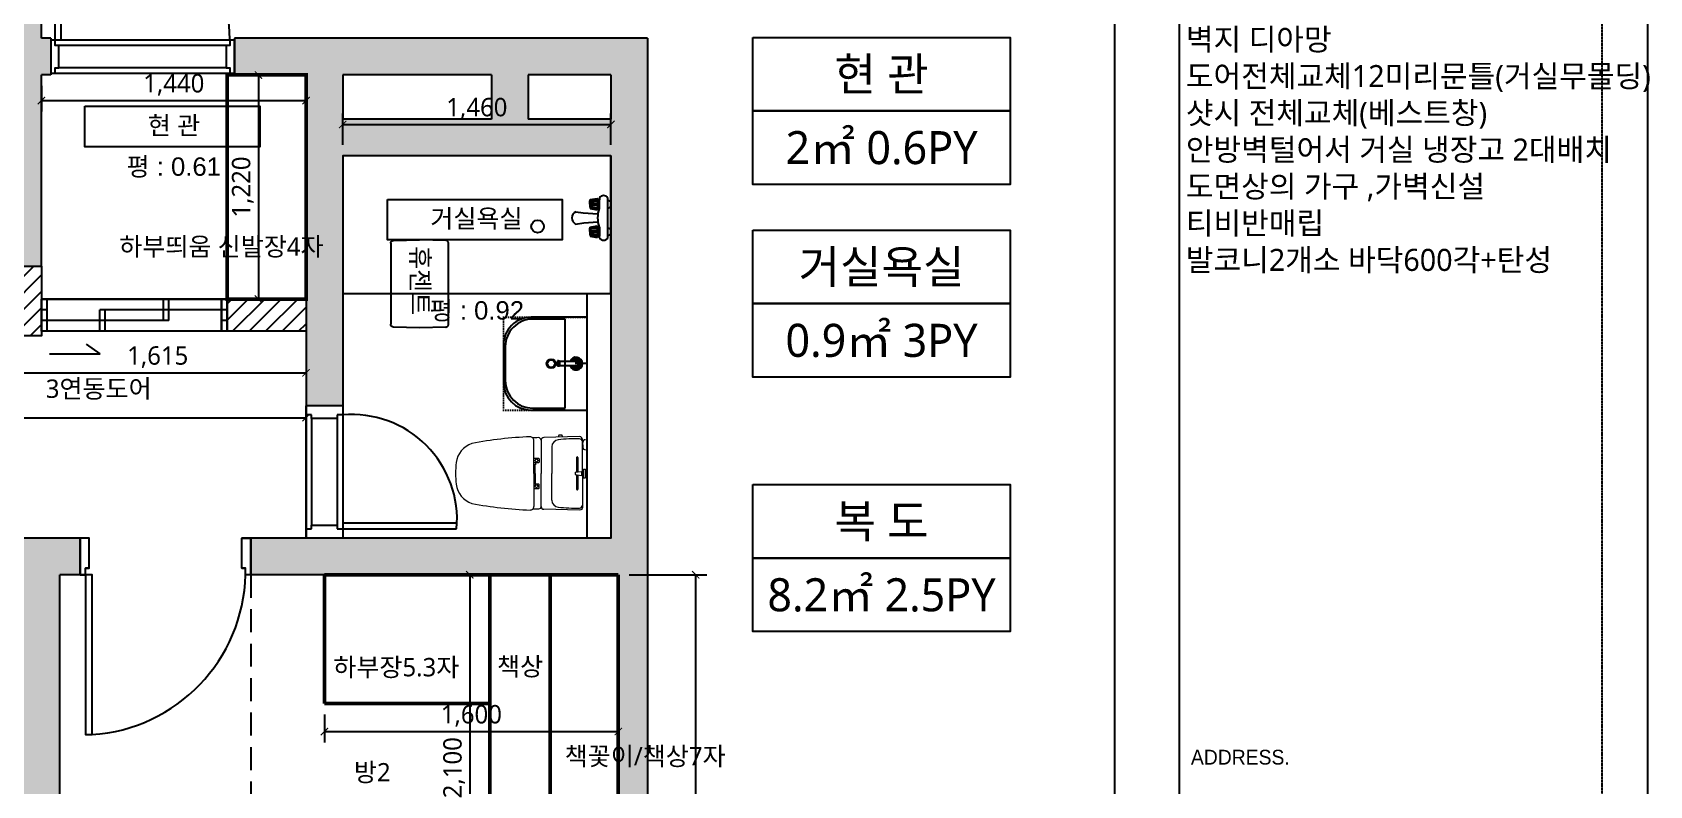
# Model space of a CAD drawing. Header units: millimetres. Extents: x 0 to 460473, y -68369 to 85219.
# Drawn here: x 230084 to 238889, y -36575 to -32476 of the extents above; entities that cross this region are included whole.
import ezdxf
from ezdxf.enums import TextEntityAlignment as Align

# ---------------------------------------------------------------- set-up
doc = ezdxf.new("R2010")
doc.units = ezdxf.units.MM
doc.header["$LTSCALE"] = 50
doc.linetypes.add('DOT', pattern=[0.25, 0, -0.25])
doc.linetypes.add('HIDDEN2', pattern=[0.1875, 0.125, -0.0625])
for name, color, linetype in [('#욕실', 252, 'Continuous'), ('_LIBR', 4, 'Continuous'), ('DIM', 7, 'Continuous'), ('FORM(YOURNAME)-11', 1, 'Continuous'), ('fur', 6, 'Continuous'), ('ha', 8, 'Continuous'), ('hid', 8, 'HIDDEN2'), ('text', 7, 'Continuous'), ('wall', 2, 'Continuous'), ('wall2', 3, 'Continuous'), ('WID', 4, 'Continuous'), ('win', 4, 'Continuous')]:
    doc.layers.add(name, color=color, linetype=linetype)
doc.layers.add('00', color=7, linetype='Continuous', lineweight=0)
doc.styles.add('N 맑은고딕', font='malgun.ttf')
doc.styles.add('NEW 맑은고딕', font='malgun.ttf')
doc.styles.get("Standard").update_dxf_attribs({"font": 'arial.ttf'})
doc.styles.add('YOURNAME', font='')
doc.styles.add('맑은 고딕', font='malgun.ttf')
doc.styles.get('YOURNAME').set_extended_font_data('HYwulM')
doc.dimstyles.new('DH IN40', dxfattribs={"dimscale": 40, "dimtxt": 2.5, "dimasz": 1, "dimexe": 1.5, "dimexo": 1.5, "dimtad": 1, "dimdec": 7, "dimlunit": 6, "dimtxsty": '맑은 고딕', "dimblk": 'ARCHTICK', "dimcen": 2.5, "dimclrd": 256, "dimclre": 256, "dimclrt": 256, "dimadec": 0, "dimazin": 0, "dimtfac": 1, "dimtdec": 7, "dimtix": 1, "dimtmove": 0, "dimatfit": 3, "dimldrblk": 'ARCHTICK', "dimfxl": 1, "dimtfillclr": 1, "dimlwd": -1, "dimlwe": -1, "dimarcsym": 0})

# ---------------------------------------------------------------- blocks, each defined once
blk = doc.blocks.new('FORM-PLAN')
at = {"layer": 'Defpoints', "color": 158}
blk.add_line((1346, 54915), (1346, -2085), dxfattribs=at)
blk.add_lwpolyline([(-69444, 53115), (-64, 53115), (-64, 1215), (-69444, 1215)], close=True, dxfattribs=at)
at = {"layer": 'FORM(YOURNAME)-11', "color": 250}
blk.add_lwpolyline([(-72444, -3285), (11556, -3285), (11556, 56115), (-72444, 56115)], close=True, dxfattribs=at)
at = {"layer": 'hid', "color": 158}
blk.add_lwpolyline([(-71444, -2285), (10556, -2285), (10556, 55115), (-71444, 55115)], close=True, dxfattribs=at)
at = {"layer": '00', "style": 'NEW 맑은고딕'}
for tag, p in [('1', (9905, 18188)), ('2', (9905, 17544)), ('3', (9905, 16257)), ('4', (9905, 14326)), ('5', (9905, 12009)), ('6', (9905, 9757)), ('7', (9905, 7504)), ('8', (9905, 5252)), ('9', (9905, 2999)), ('10', (5655, 811)), ('11', (9905, 747)), ('12', (5655, -1441)), ('13', (9905, -1441))]:
    blk.add_attdef(tag, text='', height=520, dxfattribs=at).set_placement(p, align=Align.MIDDLE_RIGHT)
at = {"layer": 'FORM(YOURNAME)-11', "color": 251, "style": 'YOURNAME'}
blk.add_text('ADDRESS.', height=321.8, dxfattribs=at).set_placement((1603, 18799), align=Align.MIDDLE_LEFT)
blk = doc.blocks.new('sdfsdf')
at = {"layer": '_LIBR', "linetype": 'Continuous'}
blk.add_lwpolyline([(-44257.6, -83632.3), (-43387.6, -83632.3), (-43387.6, -83597), (-44257.6, -83597)], close=True, dxfattribs=at)
for points in [[(-43351.7, -83617.5), (-43351.7, -83597), (-43351.7, -83617.5), (-43187.6, -83617.5), (-43187.6, -83567.5), (-43387.6, -83567.5), (-43387.6, -83597), (-43351.7, -83597)], [(-43351.7, -84447.5), (-43351.7, -84468), (-43351.7, -84447.5), (-43187.6, -84447.5), (-43187.6, -84497.5), (-43387.6, -84497.5), (-43387.6, -84468), (-43351.7, -84468)]]:
    blk.add_lwpolyline(points, dxfattribs=at)
blk.add_arc((-43365.5, -83574.4), 893.9, 183.71154, 268.58917, dxfattribs=at)
blk = doc.blocks.new('AUDIT_I_020313153326-105')
at = {"color": 0, "linetype": 'Continuous'}
for p, q in [((975, 90), (55, 90)), ((955, 59.5), (45, 59.5)), ((955, -60.5), (45, -60.5)), ((25, -90), (975, -90))]:
    blk.add_line(p, q, dxfattribs=at)
blk.add_lwpolyline([(55, 1039.5), (55, 90), (25, 90), (25, 1040)], dxfattribs=at)
for points in [[(45, 59.5), (25, 59.5), (25, 90), (0, 90), (0, -90), (25, -90), (25, -60.5), (45, -60.5)], [(1000, 90), (975, 90), (975, 59.5), (955, 59.5), (955, -60.5), (975, -60.5), (975, -90), (1000, -90)]]:
    blk.add_lwpolyline(points, close=True, dxfattribs=at)
blk.add_arc((25, 90), 950, 0, 90, dxfattribs=at)
blk = doc.blocks.new('EWEDSF')
at = {"layer": 'ha', "transparency": 33554559}
h = blk.add_hatch(color=256, dxfattribs=at)
h.dxf.hatch_style = 1
h.paths.add_polyline_path([(228854, 34359.7), (227259, 34359.7), (227259, 37049.7), (227259, 38269.7), (230434, 38269.7), (230434, 37049.7), (229959, 37049.7), (229959, 34359.7), (229784, 34359.7), (229784, 34159.7), (230134, 34159.7), (230134, 35199.7), (230184, 35199.7), (230184, 35399.7), (230134, 35399.7), (230134, 36849.7), (230634, 36849.7), (230634, 38469.7), (227259, 38469.7), (227259, 39079.7), (227084, 39079.7), (227084, 34159.7), (228854, 34159.7)])
h = blk.add_hatch(color=256, dxfattribs=at)
h.dxf.hatch_style = 1
h.paths.add_polyline_path([(233434, 35399.7), (231184, 35399.7), (231184, 35199.7), (231574, 35199.7), (231574, 33399.7), (231774, 33399.7), (231774, 34759.7), (233234, 34759.7), (233234, 32679.7), (231774, 32679.7), (231574, 32679.7), (231274, 32679.7), (231274, 32479.7), (233274, 32479.7), (233274, 29629.7), (233274, 28169.7), (232884, 28169.7), (232884, 27999.7), (233434, 27999.7)])
h.paths.add_polyline_path([(233234, 34959.7), (232784, 34959.7), (232784, 35199.7), (233234, 35199.7)], flags=16)
h.paths.add_polyline_path([(232584, 34959.7), (231774, 34959.7), (231774, 35199.7), (232584, 35199.7)], flags=16)
h = blk.add_hatch(color=256, dxfattribs=at)
h.dxf.hatch_style = 1
h.paths.add_polyline_path([(230234, 29629.7), (230234, 32479.7), (230344, 32479.7), (230344, 32679.7), (230034, 32679.7), (230034, 29829.7), (229434, 29829.7), (229434, 29629.7), (230034, 29629.7), (230034, 28199.2), (229414, 28199.2), (229414, 27999.7), (230034, 27999.7), (230284, 27999.7), (230284, 28169.7), (230234, 28169.7)])
at = {"layer": '_LIBR', "linetype": 'Continuous'}
for p, q in [((231574, 33349.7), (231574, 33399.7)), ((231774, 33399.7), (231574, 33399.7)), ((231774, 33399.7), (231774, 33349.7)), ((231574, 32729.7), (231574, 33349.7)), ((231603.4, 33349.7), (231574, 33349.7)), ((231603.4, 33329.7), (231603.4, 33349.7)), ((231603.4, 33329.7), (231603.4, 32749.7)), ((231743.5, 33329.7), (231603.4, 33329.7)), ((231774, 33349.7), (231743.5, 33349.7)), ((231743.5, 33349.7), (231743.5, 33329.7)), ((231743.5, 33329.7), (231743.5, 32749.7)), ((231774, 33349.7), (231774, 32759.7)), ((232393.3, 32759.7), (231774, 32759.7)), ((231774, 32759.7), (231774, 32729.7)), ((231574, 32679.7), (231574, 32729.7)), ((231574, 32729.7), (231603.4, 32729.7)), ((231774, 32679.7), (231574, 32679.7)), ((231603.4, 32729.7), (231603.4, 32749.7)), ((231603.4, 32749.7), (231743.5, 32749.7)), ((231743.5, 32749.7), (231743.5, 32729.7)), ((231743.5, 32729.7), (231774, 32729.7)), ((231774, 32729.7), (231774, 32679.7)), ((231774, 32729.7), (232394, 32729.7))]:
    blk.add_line(p, q, dxfattribs=at)
blk.add_arc((231823.8, 32779.4), 572.4, 355.01362, 94.98638, dxfattribs=at)
at = {"layer": 'ha'}
for p, q in [((230134, 34159.7), (230134, 33979.7)), ((230134, 33979.7), (231574, 33979.7))]:
    blk.add_line(p, q, dxfattribs=at)
at = {"layer": 'wall', "color": 2}
for p, q in [((230134, 35399.7), (230134, 36849.7)), ((230184, 35399.7), (230134, 35399.7)), ((230184, 35399.7), (230184, 35199.7)), ((233434, 35399.7), (231184, 35399.7)), ((231184, 35399.7), (231184, 35199.7)), ((233434, 35399.7), (233434, 27999.7)), ((230184, 35199.7), (230134, 35199.7)), ((230134, 34159.7), (230134, 35199.7)), ((231574, 35199.7), (231184, 35199.7)), ((231574, 35199.7), (231574, 32679.7)), ((231774, 35199.7), (231774, 34959.7)), ((232584, 35199.7), (231774, 35199.7)), ((232584, 35199.7), (232584, 34959.7)), ((232784, 35199.7), (232784, 34959.7)), ((233234, 35199.7), (232784, 35199.7)), ((233234, 35199.7), (233234, 34959.7)), ((232584, 34959.7), (231774, 34959.7)), ((233234, 34959.7), (232784, 34959.7)), ((231774, 34759.7), (231774, 32679.7)), ((233234, 34759.7), (231774, 34759.7)), ((233234, 34759.7), (233234, 32679.7)), ((229734, 34159.7), (230134, 34159.7)), ((230394, 32679.7), (230034, 32679.7)), ((230344, 32479.7), (230344, 32679.7)), ((231574, 32679.7), (231224, 32679.7)), ((231274, 32479.7), (231274, 32679.7)), ((233234, 32679.7), (231774, 32679.7)), ((230408.7, 32479.7), (230234, 32479.7)), ((230234, 29629.7), (230234, 32479.7)), ((233274, 32479.7), (231244.5, 32479.7)), ((233274, 32479.7), (233274, 29629.7))]:
    blk.add_line(p, q, dxfattribs=at)
at = {"layer": 'win'}
blk.add_blockref('AUDIT_I_020313153326-105', (230184, 35299.7), dxfattribs=at)
at = {"layer": 'win', "rotation": 90}
blk.add_blockref('sdfsdf', (146776.5, 75867.3), dxfattribs=at)
blk = doc.blocks.new('gasdgasdgsd')
at = {"layer": 'WID'}
for p, q in [((103359.9, 11032.7), (103054.9, 11032.7)), ((103054.9, 11032.7), (103054.9, 10527.7)), ((103509.9, 10677.7), (103509.9, 10882.7)), ((103054.9, 10780.2), (103119.9, 10780.2)), ((103054.9, 10527.7), (103359.9, 10527.7))]:
    blk.add_line(p, q, dxfattribs=at)
at = {"layer": 'WID', "color": 8}
for p, q in [((103349.9, 11022.7), (103174.9, 11022.7)), ((103174.9, 11022.7), (103174.9, 10537.7)), ((103499.9, 10687.7), (103499.9, 10872.7)), ((103114.9, 10792.7), (103205.4, 10792.7)), ((103114.9, 10767.7), (103205.4, 10767.7)), ((103205.4, 10793.7), (103210.4, 10793.7)), ((103205.4, 10766.7), (103210.4, 10766.7)), ((103210.4, 10794.7), (103215.4, 10794.7)), ((103210.4, 10765.7), (103215.4, 10765.7)), ((103215.4, 10765.7), (103215.4, 10794.7)), ((103174.9, 10537.7), (103349.9, 10537.7))]:
    blk.add_line(p, q, dxfattribs=at)
at = {"layer": 'WID', "color": 251}
for p, q in [((103205.4, 10766.7), (103205.4, 10793.7)), ((103210.4, 10765.7), (103210.4, 10794.7))]:
    blk.add_line(p, q, dxfattribs=at)
at = {"layer": 'WID', "color": 8, "linetype": 'DOT'}
blk.add_lwpolyline([(103509.9, 10527.7), (103509.9, 11032.7), (103054.9, 11032.7), (103054.9, 10527.7)], close=True, dxfattribs=at)
at = {"layer": 'WID', "color": 8}
blk.add_circle((103249.9, 10780.2), 25, dxfattribs=at)
at = {"layer": 'WID', "color": 251}
blk.add_circle((103249.9, 10780.2), 20, dxfattribs=at)
at = {"layer": 'WID', "color": 8}
for centre, radius, start, end in [((103349.9, 10872.7), 150, 0, 90), ((103114.9, 10780.2), 35, 20.92481, 339.07514), ((103114.9, 10780.2), 12.5, 89.99998, 269.99998), ((103349.9, 10687.7), 150, 270, 0)]:
    blk.add_arc(centre, radius, start, end, dxfattribs=at)
at = {"layer": 'WID'}
for centre, start, end in [((103359.9, 10882.7), 0, 90), ((103359.9, 10677.7), 270, 0)]:
    blk.add_arc(centre, 150, start, end, dxfattribs=at)
at = {"layer": 'WID', "color": 251}
for radius, start, end in [(30, 24.62429, 335.37566), (25, 29.99998, 329.99998), (18, 43.98294, 316.01701)]:
    blk.add_arc((103114.9, 10780.2), radius, start, end, dxfattribs=at)
blk = doc.blocks.new('A$C4B2D31F0')
at = {"layer": '00', "linetype": 'Continuous'}
for p, q in [((168.9, 697.3), (168.9, 707.3)), ((216.9, 697.3), (216.9, 707.3)), ((106.4, 666.3), (184.4, 666.3)), ((106.4, 659.3), (185.5, 659.3)), ((168.9, 697.3), (216.9, 697.3)), ((186, 692.5), (180.6, 697.3)), ((181.6, 685.5), (186, 692.5)), ((187, 651.2), (181.6, 685.5)), ((181.6, 685.5), (204.3, 685.5)), ((186, 692.5), (199.9, 692.5)), ((187, 651.2), (198.9, 651.2)), ((198.9, 651.2), (204.3, 685.5)), ((199.9, 692.5), (205.3, 697.3)), ((204.3, 685.5), (199.9, 692.5)), ((200.4, 659.3), (279.4, 659.3)), ((201.4, 666.3), (279.4, 666.3)), ((-16, 576.9), (-16, 564.8)), ((-12, 580.9), (-4.8, 580.9)), ((-12, 560.8), (-4.3, 560.8)), ((192.9, 433.7), (146.6, 433.7)), ((192.9, 433.7), (239.3, 433.7))]:
    blk.add_line(p, q, dxfattribs=at)
at = {"layer": '00'}
for p, q in [((168.9, 707.3), (216.9, 707.3)), ((192.9, 707.3), (192.9, 716))]:
    blk.add_line(p, q, dxfattribs=at)
at = {"layer": '00', "color": 4}
for p, q in [((185, 690.9), (20.4, 690.9)), ((37.2, 692.3), (24.7, 692.3)), ((37.2, 692.3), (49.7, 692.3)), ((200.9, 690.9), (365.5, 690.9)), ((12.6, 465.9), (192.9, 465.9)), ((47.7, 523.7), (192.9, 523.7)), ((338.2, 523.7), (192.9, 523.7)), ((373.3, 465.9), (192.9, 465.9)), ((192.9, 426.6), (13.7, 426.6)), ((192.9, 426.6), (372.2, 426.6))]:
    blk.add_line(p, q, dxfattribs=at)
for points in [[(20.4, 690.9), (7.9, 690.9, 0.421209), (-7.1, 675.5), (-2.4, 480.5, 0.001659)], [(365.5, 690.9), (378, 690.9, -0.421209), (392.9, 675.5), (388.3, 480.5, -0.001659)], [(12.6, 465.9, 0.371724), (-1.8, 451.2, 0.003515), (-1, 420.3, 0.320541)], [(373.3, 465.9, -0.371724), (387.7, 451.2, -0.003515), (386.9, 420.3, -0.320541)]]:
    blk.add_lwpolyline(points, format="xyb", dxfattribs=at)
at = {"layer": '00', "linetype": 'Continuous'}
for points in [[(110.4, 426.6), (110.4, 450.8, -0.414214), (114.4, 454.8), (130.9, 454.8, -0.414214), (134.9, 450.8), (134.9, 435.2), (134.9, 426.6)], [(275.5, 426.6), (275.5, 450.8, 0.414214), (271.5, 454.8), (255, 454.8, 0.414214), (251, 450.8), (251, 435.2), (251, 426.6)], [(134.9, 435.2), (144.6, 435.2, -0.414214), (146.6, 433.2), (146.6, 426.6)], [(251, 435.2), (241.3, 435.2, 0.414214), (239.3, 433.2), (239.3, 426.6)]]:
    blk.add_lwpolyline(points, format="xyb", dxfattribs=at)
for centre in [(122.9, 440.9), (262.9, 440.9)]:
    blk.add_circle(centre, 8, dxfattribs=at)
at = {"layer": '00', "color": 4}
for centre, radius, start, end in [((24.7, 707.3), 15, 180, 270), ((49.7, 707.3), 15, 270, 0), ((1004.3, 663.1), 1000, 179.31159, 185.94375), ((20.4, 674.9), 16, 90, 179.31159), ((365.5, 674.9), 16, 0.68841, 90), ((-618.4, 663.1), 1000, 354.05625, 0.68841), ((49.4, 563.7), 40, 185.94375, 267.51291), ((336.5, 563.7), 40, 272.48709, 354.05625), ((12.6, 480.9), 15, 181.36509, 270), ((373.3, 480.9), 15, 270, 358.63491), ((13.7, 406.6), 20, 90, 182.3333), ((2197.7, 495.6), 2205.9, 182.3333, 190.60807), ((-1811.8, 495.6), 2205.9, 349.39193, 357.6667), ((372.2, 406.6), 20, 357.6667, 90), ((148.7, 128.9), 125.5, 198.2964, 263.42408), ((237.2, 128.9), 125.5, 276.57592, 341.7036), ((192.9, 405.9), 405.9, 261.69926, 270), ((192.9, 405.9), 405.9, 270, 278.30074)]:
    blk.add_arc(centre, radius, start, end, dxfattribs=at)
at = {"layer": '00', "linetype": 'Continuous'}
for centre, radius, start, end in [((106.4, 662.8), 3.5, 90, 270), ((279.4, 662.8), 3.5, 270, 90), ((-12, 576.9), 4, 90, 180), ((-12, 564.8), 4, 180, 270)]:
    blk.add_arc(centre, radius, start, end, dxfattribs=at)
blk = doc.blocks.new('A$C50C81EA5')
at = {"layer": 'WID'}
for p, q in [((97, 213.3), (99.5, 213.3)), ((97, 195.5), (97, 213.3)), ((97, 213.3), (99.5, 213.3)), ((97, 195.5), (97, 213.3)), ((97, 195.5), (97, 177.7)), ((97, 195.5), (97, 177.7)), ((97, 177.7), (99.5, 177.7)), ((97, 177.7), (99.5, 177.7)), ((99.5, 220.2), (137.4, 226.4)), ((99.5, 220.2), (137.4, 226.4)), ((99.5, 220.2), (104, 214.9)), ((99.5, 195.5), (99.5, 220.2)), ((99.5, 220.2), (104, 214.9)), ((99.5, 195.5), (99.5, 220.2)), ((99.5, 195.5), (99.5, 170.7)), ((99.5, 195.5), (99.5, 170.7)), ((104, 214.9), (137.5, 218)), ((104, 214.9), (137.5, 218)), ((104, 214.9), (104, 209.5)), ((104, 214.9), (104, 209.5)), ((104, 200.4), (104, 195.5)), ((104, 200.4), (137, 200)), ((104, 200.4), (104, 195.5)), ((104, 200.4), (137, 200)), ((104, 190.5), (104, 195.5)), ((104, 190.5), (104, 195.5)), ((104, 190.5), (137, 190.1)), ((104, 190.5), (137, 190.1)), ((104, 176), (104, 181.4)), ((104, 176), (104, 181.4)), ((104.5, 209.7), (137, 212.6)), ((104.5, 209.7), (137, 212.6)), ((104.5, 181.2), (137, 177.4)), ((104.5, 181.2), (137, 177.4)), ((137.5, 218), (137, 212.6)), ((137.5, 218), (137, 212.6)), ((137, 200), (137, 195)), ((137, 200), (137, 195)), ((137, 190.1), (137, 195)), ((137, 190.1), (137, 195)), ((137.5, 172.1), (137, 177.4)), ((137.5, 172.1), (137, 177.4)), ((143.2, 219), (137.4, 226.4)), ((143.2, 219), (137.4, 226.4)), ((141.3, 221.4), (137.5, 218)), ((141.3, 221.4), (137.5, 218)), ((143.2, 219), (150.2, 219)), ((143.2, 171.1), (143.2, 219)), ((143.2, 219), (150.2, 219)), ((143.2, 171.1), (143.2, 219)), ((150.2, 228.6), (150.2, 219)), ((150.2, 228.6), (150.2, 219)), ((150.2, 171.1), (150.2, 219)), ((150.2, 171.1), (150.2, 219)), ((195.3, 12), (195.3, 228.1)), ((195.3, 12), (195.3, 228.1)), ((212.4, 207.5), (195.3, 218.4)), ((212.4, 207.5), (195.3, 218.4)), ((212.4, 182.5), (195.3, 171.6)), ((212.4, 182.5), (195.3, 171.6)), ((212.4, 182.5), (212.4, 207.5)), ((212.4, 182.5), (212.4, 207.5)), ((20.3, 86.2), (64.1, 93.2)), ((20.3, 86.2), (64.1, 93.2)), ((21.3, 153.8), (62, 147.2)), ((21.3, 153.8), (62, 147.2)), ((62, 147.2), (141.5, 142.7)), ((62, 147.2), (141.5, 142.7)), ((64.1, 93.2), (141.5, 97.7)), ((64.1, 93.2), (141.5, 97.7)), ((99.5, 170.7), (104, 176)), ((99.5, 170.7), (104, 176)), ((99.5, 170.7), (137.4, 163.7)), ((99.5, 170.7), (137.4, 163.7)), ((104, 176), (137.5, 172.1)), ((104, 176), (137.5, 172.1)), ((143.2, 171.1), (137.4, 163.7)), ((143.2, 171.1), (137.4, 163.7)), ((141.3, 168.6), (137.5, 172.1)), ((141.3, 168.6), (137.5, 172.1)), ((143.2, 171.1), (150.2, 171.1)), ((143.2, 171.1), (150.2, 171.1)), ((97, 63.3), (99.5, 63.3)), ((97, 45.5), (97, 63.3)), ((97, 63.3), (99.5, 63.3)), ((97, 45.5), (97, 63.3)), ((97, 45.5), (97, 27.7)), ((97, 45.5), (97, 27.7)), ((97, 27.7), (99.5, 27.7)), ((97, 27.7), (99.5, 27.7)), ((99.5, 70.2), (137.4, 76.4)), ((99.5, 70.2), (137.4, 76.4)), ((99.5, 70.2), (104, 64.9)), ((99.5, 45.5), (99.5, 70.2)), ((99.5, 70.2), (104, 64.9)), ((99.5, 45.5), (99.5, 70.2)), ((99.5, 45.5), (99.5, 20.7)), ((99.5, 45.5), (99.5, 20.7)), ((99.5, 20.7), (104, 26)), ((99.5, 20.7), (104, 26)), ((99.5, 20.7), (137.4, 13.7)), ((99.5, 20.7), (137.4, 13.7)), ((104, 64.9), (137.5, 68)), ((104, 64.9), (137.5, 68)), ((104, 64.9), (104, 59.5)), ((104, 64.9), (104, 59.5)), ((104, 50.4), (104, 45.5)), ((104, 50.4), (137, 50)), ((104, 50.4), (104, 45.5)), ((104, 50.4), (137, 50)), ((104, 40.5), (104, 45.5)), ((104, 40.5), (104, 45.5)), ((104, 40.5), (137, 40.1)), ((104, 40.5), (137, 40.1)), ((104, 26), (104, 31.4)), ((104, 26), (104, 31.4)), ((104, 26), (137.5, 22.1)), ((104, 26), (137.5, 22.1)), ((104.5, 59.7), (137, 62.6)), ((104.5, 59.7), (137, 62.6)), ((104.5, 31.2), (137, 27.4)), ((104.5, 31.2), (137, 27.4)), ((137.5, 68), (137, 62.6)), ((137.5, 68), (137, 62.6)), ((137, 50), (137, 45)), ((137, 50), (137, 45)), ((137, 40.1), (137, 45)), ((137, 40.1), (137, 45)), ((137.5, 22.1), (137, 27.4)), ((137.5, 22.1), (137, 27.4)), ((143.2, 69), (137.4, 76.4)), ((143.2, 69), (137.4, 76.4)), ((143.2, 21.1), (137.4, 13.7)), ((143.2, 21.1), (137.4, 13.7)), ((141.3, 71.4), (137.5, 68)), ((141.3, 71.4), (137.5, 68)), ((141.3, 18.6), (137.5, 22.1)), ((141.3, 18.6), (137.5, 22.1)), ((143.2, 69), (150.2, 69)), ((143.2, 21.1), (143.2, 69)), ((143.2, 69), (150.2, 69)), ((143.2, 21.1), (143.2, 69)), ((143.2, 21.1), (150.2, 21.1)), ((143.2, 21.1), (150.2, 21.1)), ((150.2, 69), (150.2, 21.1)), ((150.2, 69), (150.2, 21.1)), ((150.2, 11.4), (150.2, 21.1)), ((150.2, 11.4), (150.2, 21.1)), ((212.4, 57.5), (195.3, 68.4)), ((212.4, 57.5), (195.3, 68.4)), ((212.4, 32.5), (195.3, 21.6)), ((212.4, 32.5), (195.3, 21.6)), ((212.4, 32.5), (212.4, 57.5)), ((212.4, 32.5), (212.4, 57.5))]:
    blk.add_line(p, q, dxfattribs=at)
for centre, radius, start, end in [((106.7, 204.9), 5.27, 114.69505, 239.72272), ((106.7, 204.9), 5.27, 114.69505, 239.72272), ((106.7, 186), 5.27, 120.27728, 245.30495), ((106.7, 186), 5.27, 120.27728, 245.30495), ((134.7, 206.3), 6.74, 289.97484, 70.02516), ((134.7, 206.3), 6.74, 289.97484, 70.02516), ((134.7, 183.8), 6.74, 289.97484, 70.02516), ((134.7, 183.8), 6.74, 289.97484, 70.02516), ((172.6, 215.7), 25.9, 28.66685, 149.99012), ((172.6, 215.7), 25.9, 28.66685, 149.99012), ((37.9, 119.7), 37.9, 116.0462, 242.3329), ((37.9, 119.7), 37.9, 116.0462, 242.3329), ((302.7, 120), 162.8, 161.71196, 198.28804), ((302.7, 120), 162.8, 161.71196, 198.28804), ((106.7, 54.9), 5.27, 114.69505, 239.72272), ((106.7, 54.9), 5.27, 114.69505, 239.72272), ((106.7, 36), 5.27, 120.27728, 245.30495), ((106.7, 36), 5.27, 120.27728, 245.30495), ((134.7, 56.3), 6.74, 289.97484, 70.02516), ((134.7, 56.3), 6.74, 289.97484, 70.02516), ((134.7, 33.8), 6.74, 289.97484, 70.02516), ((134.7, 33.8), 6.74, 289.97484, 70.02516), ((172.6, 24.4), 25.9, 210.00988, 331.33315), ((172.6, 24.4), 25.9, 210.00988, 331.33315)]:
    blk.add_arc(centre, radius, start, end, dxfattribs=at)
blk = doc.blocks.new('_ArchTick')
at = {"color": 0, "linetype": 'ByBlock', "const_width": 0.15}
blk.add_lwpolyline([(-0.5, -0.5), (0.5, 0.5)], dxfattribs=at)
blk = doc.blocks.new('*D374')
at = {"layer": 'Defpoints', "color": 0, "transparency": 16777216}
for p in [(233234, -32977.1), (231774, -33147.8), (233234, -33147.8)]:
    blk.add_point(p, dxfattribs=at)
at = {"layer": 'DIM', "transparency": 16777216}
for p, q in [((231774, -33087.8), (231774, -32917.1)), ((233234, -33087.8), (233234, -32917.1)), ((231774, -32977.1), (233234, -32977.1))]:
    blk.add_line(p, q, dxfattribs=at)
at = {"layer": 'DIM', "transparency": 16777216, "xscale": 40, "yscale": 40, "zscale": 40, "rotation": 180}
blk.add_blockref('_ArchTick', (231774, -32977.1), dxfattribs=at)
at = {"layer": 'DIM', "transparency": 16777216, "xscale": 40, "yscale": 40, "zscale": 40}
blk.add_blockref('_ArchTick', (233234, -32977.1), dxfattribs=at)
at = {"layer": 'DIM', "transparency": 16777216, "insert": (232504, -32891.8), "char_height": 100, "attachment_point": 5, "style": '맑은 고딕'}
blk.add_mtext('1,460', dxfattribs=at)
blk = doc.blocks.new('A$C12b52551')
at = {"layer": 'text'}
for points in [[(0, 800), (1400, 800), (1400, 400), (0, 400)], [(0, 400), (1400, 400), (1400, 0), (0, 0)]]:
    blk.add_lwpolyline(points, close=True, dxfattribs=at)
at = {"layer": 'text', "style": 'NEW 맑은고딕'}
for tag, p in [('공간', (700, 600)), ('현재', (700, 200))]:
    blk.add_attdef(tag, text='', height=180, dxfattribs=at).set_placement(p, align=Align.MIDDLE_CENTER)
blk = doc.blocks.new('*D447')
at = {"layer": 'Defpoints', "color": 0, "transparency": 16777216}
for p in [(231674, -36127.8), (233274, -36127.8), (233274, -36281.1)]:
    blk.add_point(p, dxfattribs=at)
at = {"layer": 'DIM', "transparency": 16777216}
for p, q in [((231674, -36187.8), (231674, -36341.1)), ((233274, -36187.8), (233274, -36341.1)), ((231674, -36281.1), (233274, -36281.1))]:
    blk.add_line(p, q, dxfattribs=at)
at = {"layer": 'DIM', "transparency": 16777216, "xscale": 40, "yscale": 40, "zscale": 40, "rotation": 180}
blk.add_blockref('_ArchTick', (231674, -36281.1), dxfattribs=at)
at = {"layer": 'DIM', "transparency": 16777216, "xscale": 40, "yscale": 40, "zscale": 40}
blk.add_blockref('_ArchTick', (233274, -36281.1), dxfattribs=at)
at = {"layer": 'DIM', "transparency": 16777216, "insert": (232474, -36195.8), "char_height": 100, "attachment_point": 5, "style": '맑은 고딕'}
blk.add_mtext('1,600', dxfattribs=at)
blk = doc.blocks.new('*D448')
at = {"layer": 'Defpoints', "color": 0, "transparency": 16777216}
for p in [(232574, -35427.8), (232465.5, -37527.8), (232574, -37527.8)]:
    blk.add_point(p, dxfattribs=at)
at = {"layer": 'DIM', "transparency": 16777216}
for p, q in [((232514, -35427.8), (232405.5, -35427.8)), ((232465.5, -35427.8), (232465.5, -37527.8)), ((232514, -37527.8), (232405.5, -37527.8))]:
    blk.add_line(p, q, dxfattribs=at)
at = {"layer": 'DIM', "transparency": 16777216, "xscale": 40, "yscale": 40, "zscale": 40}
for p, rotation in [((232465.5, -35427.8), 90), ((232465.5, -37527.8), 270)]:
    blk.add_blockref('_ArchTick', p, dxfattribs=dict(at, rotation=rotation))
at = {"layer": 'DIM', "transparency": 16777216, "insert": (232380.2, -36477.8), "char_height": 100, "attachment_point": 5, "rotation": 90, "style": '맑은 고딕'}
blk.add_mtext('2,100', dxfattribs=at)
blk = doc.blocks.new('*D459')
at = {"layer": 'Defpoints', "color": 0, "transparency": 16777216}
for p in [(231453.7, -32707.8), (231314.8, -33927.8), (231453.7, -33927.8)]:
    blk.add_point(p, dxfattribs=at)
at = {"layer": 'DIM', "transparency": 16777216}
for p, q in [((231393.7, -32707.8), (231254.8, -32707.8)), ((231314.8, -32707.8), (231314.8, -33927.8)), ((231393.7, -33927.8), (231254.8, -33927.8))]:
    blk.add_line(p, q, dxfattribs=at)
at = {"layer": 'DIM', "transparency": 16777216, "xscale": 40, "yscale": 40, "zscale": 40}
for p, rotation in [((231314.8, -32707.8), 90), ((231314.8, -33927.8), 270)]:
    blk.add_blockref('_ArchTick', p, dxfattribs=dict(at, rotation=rotation))
at = {"layer": 'DIM', "transparency": 16777216, "insert": (231229.5, -33317.8), "char_height": 100, "attachment_point": 5, "rotation": 90, "style": '맑은 고딕'}
blk.add_mtext('1,220', dxfattribs=at)
blk = doc.blocks.new('*D463')
at = {"layer": 'Defpoints', "color": 0, "transparency": 16777216}
for p in [(229959, -34127.8), (231574, -34127.8), (231574, -34328.8)]:
    blk.add_point(p, dxfattribs=at)
at = {"layer": 'DIM', "transparency": 16777216}
for p, q in [((229959, -34187.8), (229959, -34388.8)), ((231574, -34187.8), (231574, -34388.8)), ((229959, -34328.8), (231574, -34328.8))]:
    blk.add_line(p, q, dxfattribs=at)
at = {"layer": 'DIM', "transparency": 16777216, "xscale": 40, "yscale": 40, "zscale": 40, "rotation": 180}
blk.add_blockref('_ArchTick', (229959, -34328.8), dxfattribs=at)
at = {"layer": 'DIM', "transparency": 16777216, "xscale": 40, "yscale": 40, "zscale": 40}
blk.add_blockref('_ArchTick', (231574, -34328.8), dxfattribs=at)
at = {"layer": 'DIM', "transparency": 16777216, "insert": (230766.5, -34243.5), "char_height": 100, "attachment_point": 5, "style": '맑은 고딕'}
blk.add_mtext('1,615', dxfattribs=at)
blk = doc.blocks.new('*D467')
at = {"layer": 'Defpoints', "color": 0, "transparency": 16777216}
for p in [(224134, -34127.8), (231574, -34127.8), (231574, -34572.8)]:
    blk.add_point(p, dxfattribs=at)
at = {"layer": 'DIM', "transparency": 16777216}
for p, q in [((224134, -34187.8), (224134, -34632.8)), ((231574, -34187.8), (231574, -34632.8)), ((224134, -34572.8), (231574, -34572.8))]:
    blk.add_line(p, q, dxfattribs=at)
at = {"layer": 'DIM', "transparency": 16777216, "xscale": 40, "yscale": 40, "zscale": 40, "rotation": 180}
blk.add_blockref('_ArchTick', (224134, -34572.8), dxfattribs=at)
at = {"layer": 'DIM', "transparency": 16777216, "xscale": 40, "yscale": 40, "zscale": 40}
blk.add_blockref('_ArchTick', (231574, -34572.8), dxfattribs=at)
at = {"layer": 'DIM', "transparency": 16777216, "insert": (227854, -34496.1), "char_height": 100, "attachment_point": 5, "style": '맑은 고딕'}
blk.add_mtext('7440', dxfattribs=at)
blk = doc.blocks.new('*D481')
at = {"layer": 'Defpoints', "color": 0, "transparency": 16777216}
for p in [(233274, -35427.8), (233695.4, -35427.8), (233274, -39737.8)]:
    blk.add_point(p, dxfattribs=at)
at = {"layer": 'DIM', "transparency": 16777216}
for p, q in [((233334, -35427.8), (233755.4, -35427.8)), ((233695.4, -39737.8), (233695.4, -35427.8)), ((233334, -39737.8), (233755.4, -39737.8))]:
    blk.add_line(p, q, dxfattribs=at)
at = {"layer": 'DIM', "transparency": 16777216, "xscale": 40, "yscale": 40, "zscale": 40}
for p, rotation in [((233695.4, -35427.8), 90), ((233695.4, -39737.8), 270)]:
    blk.add_blockref('_ArchTick', p, dxfattribs=dict(at, rotation=rotation))
at = {"layer": 'DIM', "transparency": 16777216, "insert": (233610.1, -37582.8), "char_height": 100, "attachment_point": 5, "rotation": 90, "style": '맑은 고딕'}
blk.add_mtext('4,310', dxfattribs=at)
blk = doc.blocks.new('*D482')
at = {"layer": 'Defpoints', "color": 0, "transparency": 16777216}
for p in [(230134, -32707.8), (231574, -32707.8), (231574, -32847.1)]:
    blk.add_point(p, dxfattribs=at)
at = {"layer": 'DIM', "transparency": 16777216}
for p, q in [((230134, -32767.8), (230134, -32907.1)), ((231574, -32767.8), (231574, -32907.1)), ((230134, -32847.1), (231574, -32847.1))]:
    blk.add_line(p, q, dxfattribs=at)
at = {"layer": 'DIM', "transparency": 16777216, "xscale": 40, "yscale": 40, "zscale": 40, "rotation": 180}
blk.add_blockref('_ArchTick', (230134, -32847.1), dxfattribs=at)
at = {"layer": 'DIM', "transparency": 16777216, "xscale": 40, "yscale": 40, "zscale": 40}
blk.add_blockref('_ArchTick', (231574, -32847.1), dxfattribs=at)
at = {"layer": 'DIM', "transparency": 16777216, "insert": (230854, -32761.8), "char_height": 100, "attachment_point": 5, "style": '맑은 고딕'}
blk.add_mtext('1,440', dxfattribs=at)

msp = doc.modelspace()

# ---------------------------------------------------------------- hatches: boundary and pattern name
at = {"layer": 'ha', "transparency": 33554559}
h = msp.add_hatch(dxfattribs=at)
h.set_pattern_fill('ANSI31', color=256, scale=20)
h.paths.add_polyline_path([(225733.99868442, -39307.76328172), (225633.99868442, -39307.76328172), (225633.99868442, -39708.26280634), (225733.99868442, -39708.26280634)])
h.paths.add_polyline_path([(225733.99868442, -34587.76328172), (225633.99868442, -34587.76328172), (225633.99868442, -38277.76328172), (225633.99868442, -38507.76328172), (225733.99868442, -38507.76328172)])
h.paths.add_polyline_path([(225648.99868442, -35022.31504415), (225649.01178926, -34898.82695596), (225649.01178926, -34894.22774168), (225649.01178926, -34892.92222256), (225649.01178926, -34891.28783222), (225649.01178926, -34886.27503745), (225649.01178926, -34885.29838957), (225649.01178926, -34883.27159605), (225649.01178926, -34877.98349621), (225649.01178926, -34875.98037146), (225649.01178926, -34870.96757669), (225649.01178926, -34869.9909288), (225649.01178926, -34868.74520446), (225649.01178926, -34867.30016421), (225649.01178926, -34865.2372447), (225649.01178926, -34863.08463303), (225649.01178926, -34861.7990455), (225648.99868442, -34759.19347086), (225648.99868442, -34750.19347086), (225650.99868442, -34750.19347086), (225650.99868442, -34759.19347086), (225648.99868442, -34759.19347086), (225649.01178926, -34861.7990455), (225649.74303926, -34861.7990455), (225649.74303926, -34863.08463303), (225649.74303926, -34864.83861291), (225649.74303926, -34867.30016421), (225649.74303926, -34868.74520446), (225649.01178926, -34869.9909288), (225649.74303926, -34869.9909288), (225649.74303926, -34875.98037146), (225649.74303926, -34876.98193383), (225649.74303926, -34883.31021351), (225649.74303926, -34884.31177588), (225649.74303926, -34886.27503745), (225649.74303926, -34891.28783222), (225649.74303926, -34892.2893946), (225649.74303926, -34894.22774168), (225649.74303926, -34897.86027387), (225649.74303926, -34898.82695596)], flags=16)
h.paths.add_polyline_path([(225649.74303926, -34892.92222256), (225649.01178926, -34892.92222256), (225649.01178926, -34892.78768433), (225649.74303926, -34892.78768433)], flags=0)
h.paths.add_polyline_path([(225649.74303926, -34877.98349621), (225649.01178926, -34877.98349621), (225649.01178926, -34877.85892377), (225649.74303926, -34877.85892377)], flags=0)
h.paths.add_polyline_path([(225649.74303926, -34868.74520446), (225649.01178926, -34868.74520446), (225649.01178926, -34867.82835134), (225649.01178926, -34867.30016421), (225649.74303926, -34867.30016421), (225649.74303926, -34867.79845395)], flags=0)
h.paths.add_polyline_path([(225649.74303926, -34865.2372447), (225649.01178926, -34865.2372447), (225649.01178926, -34864.83861291), (225649.74303926, -34864.83861291)], flags=0)
h.paths.add_polyline_path([(230133.99865146, -33747.76328172), (229958.99865146, -33747.76328172), (229958.99865146, -34127.76328172), (230133.99865146, -34127.76328172)])
h.paths.add_polyline_path([(231573.99865146, -33927.76328172), (231143.99865146, -33927.76328172), (231143.99865146, -34102.76328172), (231573.99865146, -34102.76328172)])

# ---------------------------------------------------------------- linework, layer by layer
at = {"layer": '#욕실', "color": 8}
for p, q in [((232034.86583504, -33623.71458688), (232034.92063286, -33622.43359826)), ((232034.86583504, -33623.71458688), (232034.86583504, -34064.65185448)), ((232034.92063286, -33622.43359826), (232035.08462595, -33621.16196903)), ((232035.08462595, -33621.16196903), (232035.35661611, -33619.90899019)), ((232035.35661611, -33619.90899019), (232035.73461609, -33618.68381647)), ((232035.73461609, -33618.68381647), (232036.21586406, -33617.49539944)), ((232036.21586406, -33617.49539944), (232036.79684386, -33616.35242215)), ((232036.79684386, -33616.35242215), (232037.47331062, -33615.26323559)), ((232037.47331062, -33615.26323559), (232038.24032183, -33614.23579779)), ((232038.24032183, -33614.23579779), (232039.09227341, -33613.27761558)), ((232039.09227341, -33613.27761558), (232040.02294068, -33612.39568982)), ((232040.02294068, -33612.39568982), (232041.02552384, -33611.59646417)), ((232041.02552384, -33611.59646417), (232042.09269764, -33610.88577809)), ((232042.09269764, -33610.88577809), (232043.21666491, -33610.2688241)), ((232043.21666491, -33610.2688241), (232044.38921351, -33609.75010992)), ((232044.38921351, -33609.75010992), (232045.60177637, -33609.33342546)), ((232045.60177637, -33609.33342546), (232046.84549405, -33609.02181517)), ((232046.84549405, -33609.02181517), (232048.11127947, -33608.8175558)), ((232048.11127947, -33608.8175558), (232049.38988434, -33608.72213975)), ((232049.38988434, -33608.72213975), (232192.36583504, -33604.18322068)), ((232335.34178574, -33608.72213975), (232192.36583504, -33604.18322068)), ((232336.62039061, -33608.8175558), (232335.34178574, -33608.72213975)), ((232337.88617604, -33609.02181517), (232336.62039061, -33608.8175558)), ((232339.12989371, -33609.33342546), (232337.88617604, -33609.02181517)), ((232340.34245657, -33609.75010992), (232339.12989371, -33609.33342546)), ((232341.51500518, -33610.2688241), (232340.34245657, -33609.75010992)), ((232342.63897244, -33610.88577809), (232341.51500518, -33610.2688241)), ((232343.70614624, -33611.59646417), (232342.63897244, -33610.88577809)), ((232344.7087294, -33612.39568982), (232343.70614624, -33611.59646417)), ((232345.63939667, -33613.27761558), (232344.7087294, -33612.39568982)), ((232346.49134825, -33614.23579779), (232345.63939667, -33613.27761558)), ((232347.25835946, -33615.26323559), (232346.49134825, -33614.23579779)), ((232347.93482622, -33616.35242215), (232347.25835946, -33615.26323559)), ((232348.51580602, -33617.49539944), (232347.93482622, -33616.35242215)), ((232348.99705399, -33618.68381647), (232348.51580602, -33617.49539944)), ((232349.37505397, -33619.90899019), (232348.99705399, -33618.68381647)), ((232349.64704413, -33621.16196903), (232349.37505397, -33619.90899019)), ((232349.81103722, -33622.43359826), (232349.64704413, -33621.16196903)), ((232349.86583504, -33623.71458688), (232349.81103722, -33622.43359826)), ((232349.86583504, -34064.65185448), (232349.86583504, -33623.71458688)), ((232034.92063286, -34065.93284309), (232034.86583504, -34064.65185448)), ((232035.08462595, -34067.20447232), (232034.92063286, -34065.93284309)), ((232035.35661611, -34068.45745116), (232035.08462595, -34067.20447232)), ((232035.73461609, -34069.68262489), (232035.35661611, -34068.45745116)), ((232036.21586406, -34070.87104191), (232035.73461609, -34069.68262489)), ((232036.79684386, -34072.01401921), (232036.21586406, -34070.87104191)), ((232037.47331062, -34073.10320576), (232036.79684386, -34072.01401921)), ((232038.24032183, -34074.13064356), (232037.47331062, -34073.10320576)), ((232039.09227341, -34075.08882577), (232038.24032183, -34074.13064356)), ((232040.02294068, -34075.97075153), (232039.09227341, -34075.08882577)), ((232041.02552384, -34076.76997718), (232040.02294068, -34075.97075153)), ((232343.70614624, -34076.76997718), (232344.7087294, -34075.97075153)), ((232344.7087294, -34075.97075153), (232345.63939667, -34075.08882577)), ((232345.63939667, -34075.08882577), (232346.49134825, -34074.13064356)), ((232346.49134825, -34074.13064356), (232347.25835946, -34073.10320576)), ((232347.25835946, -34073.10320576), (232347.93482622, -34072.01401921)), ((232347.93482622, -34072.01401921), (232348.51580602, -34070.87104191)), ((232348.51580602, -34070.87104191), (232348.99705399, -34069.68262489)), ((232348.99705399, -34069.68262489), (232349.37505397, -34068.45745116)), ((232349.37505397, -34068.45745116), (232349.64704413, -34067.20447232)), ((232349.64704413, -34067.20447232), (232349.81103722, -34065.93284309)), ((232349.81103722, -34065.93284309), (232349.86583504, -34064.65185448)), ((232042.09269764, -34077.48066327), (232041.02552384, -34076.76997718)), ((232043.21666491, -34078.09761725), (232042.09269764, -34077.48066327)), ((232044.38921351, -34078.61633143), (232043.21666491, -34078.09761725)), ((232045.60177637, -34079.03301589), (232044.38921351, -34078.61633143)), ((232046.84549405, -34079.34462618), (232045.60177637, -34079.03301589)), ((232048.11127947, -34079.54888555), (232046.84549405, -34079.34462618)), ((232049.38988434, -34079.64430161), (232048.11127947, -34079.54888555)), ((232192.36583504, -34084.18322068), (232049.38988434, -34079.64430161)), ((232335.34178574, -34079.64430161), (232192.36583504, -34084.18322068)), ((232335.34178574, -34079.64430161), (232336.62039061, -34079.54888555)), ((232336.62039061, -34079.54888555), (232337.88617604, -34079.34462618)), ((232337.88617604, -34079.34462618), (232339.12989371, -34079.03301589)), ((232339.12989371, -34079.03301589), (232340.34245657, -34078.61633143)), ((232340.34245657, -34078.61633143), (232341.51500518, -34078.09761725)), ((232341.51500518, -34078.09761725), (232342.63897244, -34077.48066327)), ((232342.63897244, -34077.48066327), (232343.70614624, -34076.76997718))]:
    msp.add_line(p, q, dxfattribs=at)
at = {"layer": 'fur', "color": 40, "lineweight": 50, "true_color": 0xf8d731}
for p, q in [((231673.99865146, -35427.76328172), (231673.99865146, -36127.76328172)), ((232573.99865146, -35427.76328172), (231673.99865146, -35427.76328172)), ((232573.99865146, -35427.76328172), (232903.99865146, -35427.76328172)), ((232573.99865146, -36127.76328172), (232573.99865146, -35427.76328172)), ((233273.99865146, -35427.76328172), (232903.99865146, -35427.76328172)), ((232903.99865146, -37527.76328172), (232903.99865146, -35427.76328172)), ((233273.99865146, -35427.76328172), (233273.99865146, -37527.76328172)), ((232573.99865146, -36127.76328172), (231673.99865146, -36127.76328172)), ((232573.99865146, -36669.37067481), (232573.99865146, -36127.76328172))]:
    msp.add_line(p, q, dxfattribs=at)
at = {"layer": 'fur', "color": 40, "lineweight": 50, "true_color": 0xf8d731, "const_width": 20}
msp.add_lwpolyline([(231143.99865146, -33927.76328172), (231573.99865146, -33927.76328172), (231573.99865146, -32707.76328172), (231143.99865146, -32707.76328172)], close=True, dxfattribs=at)
at = {"layer": 'hid', "ltscale": 20}
msp.add_line((231273.99865146, -35427.76328172), (231273.99865146, -39538.26280634), dxfattribs=at)
at = {"layer": 'text'}
for points in [[(230369.79770189, -32877.49857074), (231321.82880865, -32877.49857074), (231321.82880865, -33098.58204734), (230369.79770189, -33098.58204734)], [(232016.74078742, -33384.75170671), (232968.77189418, -33384.75170671), (232968.77189418, -33605.8351833), (232016.74078742, -33605.8351833)]]:
    msp.add_lwpolyline(points, close=True, dxfattribs=at)
at = {"layer": 'wall2'}
for points in [[(229958.99865146, -33747.76328172), (230133.99865146, -33747.76328172), (230133.99865146, -34127.76328172), (229958.99865146, -34127.76328172)], [(233103.99865146, -33897.76328172), (233233.99865146, -33897.76328172), (233233.99865146, -35227.76328172), (233103.99865146, -35227.76328172)], [(231573.99865146, -33927.76328172), (231573.99865146, -34102.76328172), (231143.99865146, -34102.76328172), (231143.99865146, -33927.76328172)]]:
    msp.add_lwpolyline(points, close=True, dxfattribs=at)
at = {"layer": 'WID'}
msp.add_lwpolyline([(231773.99865146, -33897.76328172), (233233.99865146, -33897.76328172), (233233.99865146, -33147.76328172), (231773.99865146, -33147.76328172)], close=True, dxfattribs=at)
msp.add_circle((232834.53759352, -33532.23325818), 34.32720552, dxfattribs=at)
at = {"layer": 'win'}
for p, q in [((230133.99865146, -33927.76328172), (231143.99865146, -33927.76328172)), ((230133.99865146, -34102.76328172), (230133.99865146, -33927.76328172)), ((231143.99865146, -33927.76328172), (230133.99865146, -33927.76328172)), ((230163.99865146, -33986.09661505), (230133.99865146, -33986.09661505)), ((230163.99865146, -34102.76328172), (230163.99865146, -33927.76328172)), ((231143.99865146, -33986.09661505), (230450.66531812, -33986.09661505)), ((230450.66531812, -34102.76328172), (230450.66531812, -33986.09661505)), ((230480.66531812, -34102.76328172), (230480.66531812, -33986.09661505)), ((230797.33198479, -34044.42994839), (230797.33198479, -33927.76328172)), ((230827.33198479, -34044.42994839), (230827.33198479, -33927.76328172)), ((231113.99865146, -33927.76328172), (231113.99865146, -34102.76328172)), ((231113.99865146, -34102.76328172), (231113.99865146, -33927.76328172)), ((231143.99865146, -33927.76328172), (231143.99865146, -34102.76328172)), ((230827.33198479, -34044.42994839), (230133.99865146, -34044.42994839)), ((231143.99865146, -34044.42994839), (231113.99865146, -34044.42994839)), ((231143.99865146, -34102.76328172), (230133.99865146, -34102.76328172)), ((230176.96857626, -34225.12763376), (230453.51727743, -34225.12763376)), ((230453.51727743, -34225.12763376), (230378.7744812, -34172.20806275))]:
    msp.add_line(p, q, dxfattribs=at)

# ---------------------------------------------------------------- block references
at = {"xscale": 0.2500000000000001, "yscale": 0.2500000000000001, "zscale": 0.2500000000000001}
msp.add_blockref('FORM-PLAN', (235991.00267181, -41120.09862638), dxfattribs=at)
msp.add_blockref('A$C50C81EA5', (233021.56561136, -33605.56601683))
for name, p, rotation in [('gasdgasdgsd', (336158.92460638, -23498.65548999), 180), ('A$C4B2D31F0', (232387.95416131, -34683.25182649), 270)]:
    msp.add_blockref(name, p, dxfattribs=dict(rotation=rotation))
at = {"layer": 'ha'}
msp.add_blockref('EWEDSF', (0, -67907.45838072), dxfattribs=at)
at = {"layer": 'text'}
for p, values in [((234007.39901857, -33303.12083468), {'현재': '2㎡ 0.6PY', '공간': '현 관'}), ((234007.39901857, -34351.87896408), {'현재': '0.9㎡ 3PY', '공간': '거실욕실'}), ((234007.39901857, -35736.58631263), {'현재': '8.2㎡ 2.5PY', '공간': '복 도'})]:
    msp.add_blockref('A$C12b52551', p, dxfattribs=at).add_auto_attribs(values)

# ---------------------------------------------------------------- texts
at = {"layer": '00', "color": 7}
for s, p in [('평 : 0.61', (230853.99865146, -33205.26328172)), ('평 : 0.92', (232503.99865146, -33987.76328172))]:
    msp.add_text(s, height=100, dxfattribs=at).set_placement(p, align=Align.MIDDLE)
at = {"layer": 'text', "style": 'N 맑은고딕'}
for s, width, heights, insert, char_height, attachment_point in [('공사내용\\P시스템4대\\P거실,안방욕실 600각 (거실욕조,안방조적파티션\\P전체철거)\\P바닥 에디톤\\P벽지 디아망\\P도어전체교체12미리문틀(거실무몰딩)\\P샷시 전체교체(베스트창)\\P안방벽털어서 거실 냉장고 2대배치\\P도면상의 가구 ,가벽신설\\P티비반매립\\P발코니2개소 바닥600각+탄성', 2265.8341310142, [0], (236364.11985841, -31253.71937203), 120, 1), ('현 관', 2503.2681092748, [0], (230854.8703042, -32986.46998914), 100, 5), ('거실욕실', 2503.2681092748, [0], (232501.81338973, -33493.7231251), 100, 5), ('하부띄움 신발장4자', 2503.2681092748, [303.03363698], (230557.02434889, -33591.79919347), 100, 1), ('3연동도어', 2503.2681092748, [303.03363698], (230157.2080966, -34364.9305808), 100, 1), ('하부장5.3자', 2503.2681092748, [159.32519375], (231722.54817905, -35880.46566438), 100, 1), ('책상', 2503.2681092748, [131.04619565], (232613.79680726, -35876.69490852), 100, 1), ('책꽃이/책상7자', 2503.2681092748, [131.04619565], (232982.30468115, -36364.96201114), 100, 1), ('방2', 2503.2681092748, [0], (231834.90705333, -36452.37949033), 100, 1)]:
    msp.add_mtext_dynamic_manual_height_columns(s, width=width, gutter_width=500, heights=heights, dxfattribs=dict(at, insert=insert, char_height=char_height, attachment_point=attachment_point))
at = {"layer": 'text', "insert": (232245.50139022, -33638.95865764), "char_height": 100, "attachment_point": 1, "rotation": 270, "style": 'N 맑은고딕'}
msp.add_mtext_dynamic_manual_height_columns('휴젠트', width=2503.2681092748, gutter_width=500, heights=[0], dxfattribs=at)

# ---------------------------------------------------------------- dimensions: what is measured, and where the dimension line sits
at = {"layer": 'DIM'}
for base, p1, p2, picture, middle in [((231573.9986514582, -32847.0968183679), (230133.9986514582, -32707.76328172), (231573.9986514582, -32707.76328172), '*D482', (230853.9986514582, -32761.7707314114)), ((233233.9986514582, -32977.0890861791), (231773.9986514582, -33147.76328172), (233233.9986514582, -33147.76328172), '*D374', (232503.9986514582, -32891.7629992226)), ((231573.9986514582, -34328.8200781837), (229958.9986514582, -34127.76328172), (231573.9986514582, -34127.76328172), '*D463', (230766.4986514582, -34243.4939912272)), ((233273.9986514582, -36281.1062005092), (231673.9986514582, -36127.76328172), (233273.9986514582, -36127.76328172), '*D447', (232473.9986514582, -36195.7801135527))]:
    dim = msp.add_linear_dim(base=base, p1=p1, p2=p2, dimstyle='DH IN40', dxfattribs=at)
    dim.commit()
    dim.dimension.update_dxf_attribs({"geometry": picture, "text_midpoint": middle})
for base, p1, p2, picture, middle in [((231314.8439285188, -33927.76328172), (231453.7357536529, -32707.76328172), (231453.7357536529, -33927.76328172), '*D459', (231229.5178415623, -33317.7632817201)), ((232465.5186339477, -37527.76328172), (232573.9986514582, -35427.76328172), (232573.9986514582, -37527.76328172), '*D448', (232380.1925469911, -36477.7632817201)), ((233695.4256040799, -35427.76328172), (233273.9986514582, -39737.76328172), (233273.9986514582, -35427.76328172), '*D481', (233610.0995171233, -37582.7632817201))]:
    dim = msp.add_linear_dim(base=base, p1=p1, p2=p2, angle=90, dimstyle='DH IN40', dxfattribs=at)
    dim.commit()
    dim.dimension.update_dxf_attribs({"geometry": picture, "text_midpoint": middle})
dim = msp.add_linear_dim(base=(231573.99865146, -34572.78036319), p1=(224133.99868442, -34127.76328172), p2=(231573.99865146, -34127.76328172), text='7440', dimstyle='DH IN40', dxfattribs=at)
dim.commit()
dim.dimension.update_dxf_attribs({"geometry": '*D467', "text_midpoint": (227853.99866794, -34496.11596102)})

doc.saveas('drawing.dxf')
